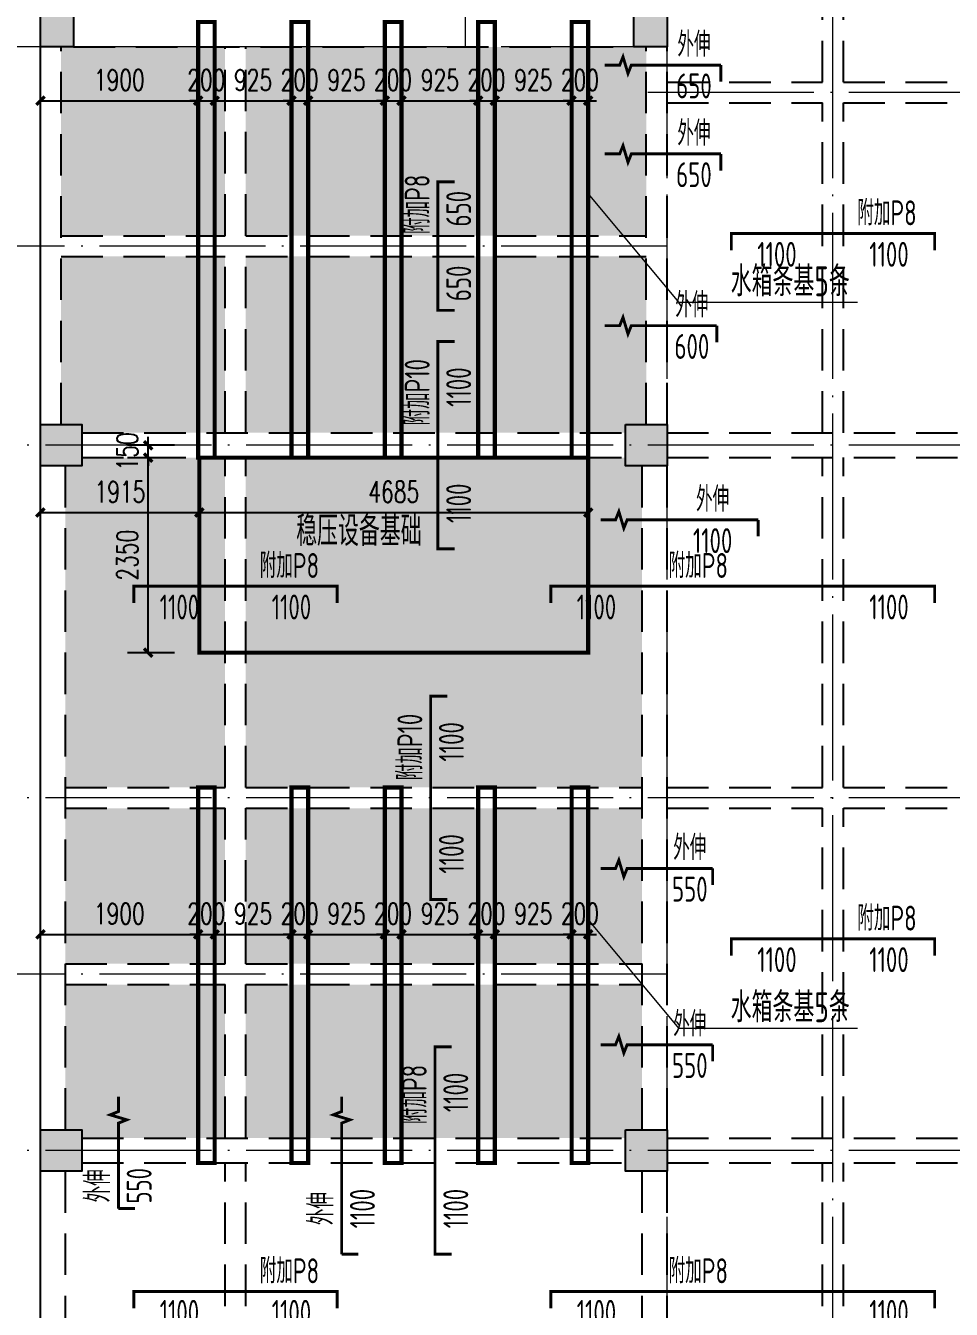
# Model space of a CAD drawing. Extents: x 3968514 to 5230306, y -516551 to -228246.
# Drawn here: x 4866410 to 4877564, y -460335 to -444865 of the extents above; entities that cross this region are included whole.
import ezdxf
from ezdxf.enums import TextEntityAlignment as Align

# ---------------------------------------------------------------- set-up
doc = ezdxf.new("R2010")
doc.units = 0
doc.header["$LTSCALE"] = 1000
doc.header["$MEASUREMENT"] = 0
for name, pattern in [('DASHED', [0.75, 0.5, -0.25]), ('DOTE', [2.42, 2, -0.2, 0.02, -0.2]), ('P_Dash1', [5, 4, -1])]:
    doc.linetypes.add(name, pattern=pattern)
for name, color, linetype, lineweight in [('BEAM', 4, 'Continuous', 25), ('BEAM-DASHED', 4, 'P_Dash1', 25), ('COLUMN-HATCH', 251, 'Continuous', 25), ('DOTE', 1, 'DOTE', 9), ('FLOOR-HATCH', 252, 'Continuous', 15), ('FLOOR-REIN-UP', 15, 'Continuous', 35), ('FLOOR-REIN-UP-DIM', 142, 'Continuous', 25), ('FLOOR-REIN-UP-TEXT', 7, 'Continuous', 25), ('PKPM_BEAM_Select', 50, 'Continuous', 0), ('PUB_DIM', 3, 'Continuous', 15)]:
    doc.layers.add(name, color=color, linetype=linetype, lineweight=lineweight)
doc.layers.add('COLUMN', color=9, linetype='Continuous')
doc.layers.add('桩-说明', color=7, linetype='Continuous')
doc.styles.add('_TCH_DIM_T3', font='SIMPLEX.shx', dxfattribs={"width": 0.7, "bigfont": 'GBCBIG.shx'})
doc.styles.add('Pkpmeng', font='Pkpmeng', dxfattribs={"bigfont": 'pkpmchn'})
doc.styles.add('TSSD_REIN', font='Tssdeng.shx', dxfattribs={"width": 0.7, "bigfont": 'hztxt.shx'})
doc.dimstyles.new('_TCH_ARCH&&100', dxfattribs={"dimtxt": 255, "dimasz": 100, "dimexe": 250, "dimexo": 300, "dimgap": 122.5, "dimtad": 1, "dimdec": 0, "dimzin": 0, "dimdsep": 46, "dimtxsty": '_TCH_DIM_T3', "dimblk": 'ARCHTICK', "dimcen": 0.09, "dimclrt": 7, "dimazin": 2, "dimtfac": 1, "dimtdec": 0, "dimtix": 1, "dimtmove": 2, "dimatfit": 3, "dimfxl": 150, "dimtolj": 1, "dimtzin": 0, "dimarcsym": 0})

# ---------------------------------------------------------------- blocks, each defined once
blk = doc.blocks.new('sdtfesrfasa')
at = {"color": 2, "const_width": 50}
for points in [[(5744732, -429387), (5744532, -429387), (5744532, -424137), (5744732, -424137)], [(5745857, -429387), (5745657, -429387), (5745657, -424137), (5745857, -424137)], [(5746982, -429387), (5746782, -429387), (5746782, -424137), (5746982, -424137)], [(5748107, -429387), (5747907, -429387), (5747907, -424137), (5748107, -424137)], [(5749232, -429387), (5749032, -429387), (5749032, -424137), (5749232, -424137)], [(5744547, -431737), (5749232, -431737), (5749232, -429387), (5744547, -429387)], [(5744732, -437887), (5744532, -437887), (5744532, -433362), (5744732, -433362)], [(5745857, -437887), (5745657, -437887), (5745657, -433362), (5745857, -433362)], [(5746982, -437887), (5746782, -437887), (5746782, -433362), (5746982, -433362)], [(5748107, -437887), (5747907, -437887), (5747907, -433362), (5748107, -433362)], [(5749232, -437887), (5749032, -437887), (5749032, -433362), (5749232, -433362)]]:
    blk.add_lwpolyline(points, close=True, dxfattribs=at)
blk = doc.blocks.new('rfydrtysds')
at = {"layer": 'COLUMN-HATCH'}
for points in [[(5741410, -355640), (5741810, -355640), (5741810, -356040), (5741410, -356040)], [(5748560, -355640), (5748960, -355640), (5748960, -356040), (5748560, -356040)], [(5741410, -360590), (5741910, -360590), (5741910, -361090), (5741410, -361090)], [(5748460, -360590), (5748960, -360590), (5748960, -361090), (5748460, -361090)], [(5741410, -369090), (5741910, -369090), (5741910, -369590), (5741410, -369590)], [(5748460, -369090), (5748960, -369090), (5748960, -369590), (5748460, -369590)]]:
    blk.add_hatch(color=256, dxfattribs=at).paths.add_polyline_path(points, flags=0)
at = {"layer": 'BEAM'}
for p, q in [((5741410, -360590), (5741410, -356040)), ((5741410, -369090), (5741410, -361090)), ((5741410, -377590), (5741410, -369590))]:
    blk.add_line(p, q, dxfattribs=at)
at = {"layer": 'BEAM-DASHED', "linetype": 'DASHED'}
for p, q in [((5750835, -356465), (5750835, -352640)), ((5751085, -356465), (5751085, -352640)), ((5741660, -360590), (5741660, -356040)), ((5741810, -356040), (5748560, -356040)), ((5743635, -358315), (5743635, -356040)), ((5743885, -358315), (5743885, -356040)), ((5748710, -360590), (5748710, -356040)), ((5748960, -360590), (5748960, -356040)), ((5748960, -356465), (5750835, -356465)), ((5751085, -356465), (5755935, -356465)), ((5748960, -356715), (5750835, -356715)), ((5750835, -360690), (5750835, -356715)), ((5751085, -356715), (5755935, -356715)), ((5751085, -360690), (5751085, -356715)), ((5741660, -358315), (5743635, -358315)), ((5743885, -358315), (5748710, -358315)), ((5741660, -358565), (5743635, -358565)), ((5743635, -360690), (5743635, -358565)), ((5743885, -358565), (5748710, -358565)), ((5743885, -360690), (5743885, -358565)), ((5741910, -360690), (5748460, -360690)), ((5748960, -360690), (5757910, -360690)), ((5741910, -360990), (5748460, -360990)), ((5743635, -364965), (5743635, -360990)), ((5743885, -364965), (5743885, -360990)), ((5748960, -360990), (5757910, -360990)), ((5750835, -364965), (5750835, -360990)), ((5751085, -364965), (5751085, -360990)), ((5741710, -369090), (5741710, -361090)), ((5748660, -369090), (5748660, -361090)), ((5748960, -369090), (5748960, -361090)), ((5741710, -364965), (5743635, -364965)), ((5743885, -364965), (5748660, -364965)), ((5748960, -364965), (5750835, -364965)), ((5751085, -364965), (5755935, -364965)), ((5741710, -365215), (5743635, -365215)), ((5743635, -367090), (5743635, -365215)), ((5743885, -365215), (5748660, -365215)), ((5743885, -367090), (5743885, -365215)), ((5748960, -365215), (5750835, -365215)), ((5750835, -369190), (5750835, -365215)), ((5751085, -365215), (5755935, -365215)), ((5751085, -369190), (5751085, -365215)), ((5741710, -367090), (5743635, -367090)), ((5743885, -367090), (5748660, -367090)), ((5741710, -367340), (5743635, -367340)), ((5743635, -369190), (5743635, -367340)), ((5743885, -367340), (5748660, -367340)), ((5743885, -369190), (5743885, -367340)), ((5741910, -369190), (5748460, -369190)), ((5748960, -369190), (5757910, -369190)), ((5741910, -369490), (5748460, -369490)), ((5743635, -373465), (5743635, -369490)), ((5743885, -373465), (5743885, -369490)), ((5748960, -369490), (5757910, -369490)), ((5750835, -373465), (5750835, -369490)), ((5751085, -373465), (5751085, -369490)), ((5741710, -377590), (5741710, -369590)), ((5748660, -377590), (5748660, -369590)), ((5748960, -377590), (5748960, -369590))]:
    blk.add_line(p, q, dxfattribs=at)
at = {"layer": 'COLUMN'}
for points in [[(5741410, -355640), (5741810, -355640), (5741810, -356040), (5741410, -356040), (5741410, -355640)], [(5748560, -355640), (5748960, -355640), (5748960, -356040), (5748560, -356040), (5748560, -355640)], [(5741410, -360590), (5741910, -360590), (5741910, -361090), (5741410, -361090), (5741410, -360590)], [(5748460, -360590), (5748960, -360590), (5748960, -361090), (5748460, -361090), (5748460, -360590)], [(5741410, -369090), (5741910, -369090), (5741910, -369590), (5741410, -369590), (5741410, -369090)], [(5748460, -369090), (5748960, -369090), (5748960, -369590), (5748460, -369590), (5748460, -369090)]]:
    blk.add_lwpolyline(points, dxfattribs=at)
blk = doc.blocks.new('dftgsdters')
at = {"layer": 'FLOOR-HATCH'}
h = blk.add_hatch(dxfattribs=at)
h.set_pattern_fill('CROSS', color=256, scale=50, style=0)
h.set_pattern_definition([(0, (56366.2, -3003.95), (317.5, 317.5), [158.75, -476.25]), (90, (56445.58, -3083.32), (-317.5, 317.5), [158.75, -476.25])])
h.paths.add_polyline_path([(73478, 9622), (73328, 9622), (73328, 5422), (73578, 5422), (73578, 5222), (76153, 5222), (76153, 9622)], flags=0)
h.paths.add_polyline_path([(73578, 38172), (73378, 38172), (73378, 34297), (75303, 34297), (75303, 38272), (73578, 38272)], flags=0)
h.paths.add_polyline_path([(80128, 38172), (80128, 38272), (75553, 38272), (75553, 34297), (80328, 34297), (80328, 38172)], flags=0)
h.paths.add_polyline_path([(73578, 38672), (73578, 38572), (75303, 38572), (75303, 40697), (73328, 40697), (73328, 38672)], flags=0)
h.paths.add_polyline_path([(80128, 38672), (80378, 38672), (80378, 40697), (75553, 40697), (75553, 38572), (80128, 38572)], flags=0)
h.paths.add_polyline_path([(73478, 43222), (73328, 43222), (73328, 40947), (75303, 40947), (75303, 43222)], flags=0)
h.paths.add_polyline_path([(80228, 43222), (78098, 43222), (75553, 43222), (75553, 40947), (80378, 40947), (80378, 42672), (80378, 43222)], flags=0)
h.paths.add_polyline_path([(73578, 30172), (73578, 30072), (75303, 30072), (75303, 31922), (73378, 31922), (73378, 30172)], flags=0)
h.paths.add_polyline_path([(80128, 30172), (80328, 30172), (80328, 31922), (75553, 31922), (75553, 30072), (80128, 30072)], flags=0)
h.paths.add_polyline_path([(73378, 32172), (75303, 32172), (75303, 34047), (73378, 34047)], flags=0)
h.paths.add_polyline_path([(75553, 32172), (80328, 32172), (80328, 34047), (75553, 34047)], flags=0)
blk = doc.blocks.new('fgtdrtgsdfs')
at = {"layer": 'FLOOR-REIN-UP', "linetype": 'Continuous', "ltscale": 0.001, "const_width": 35}
for points in [[(79878, 43002), (80058, 43002), (80098, 43102), (80158, 42902), (80198, 43002), (80503, 43002), (81278, 43002)], [(81278, 43002), (81278, 42802)], [(79878, 41932), (80058, 41932), (80098, 42032), (80158, 41832), (80198, 41932), (80503, 41932), (81278, 41932)], [(81278, 41932), (81278, 41732)], [(78068, 40047), (77868, 40047), (77868, 41597), (78068, 41597)], [(81403, 40772), (81403, 40972), (83853, 40972), (83853, 40772)], [(79878, 39862), (80058, 39862), (80098, 39962), (80158, 39762), (80198, 39862), (80503, 39862), (81228, 39862)], [(81228, 39862), (81228, 39662)], [(78068, 37172), (77868, 37172), (77868, 39672), (78068, 39672)], [(79828, 37522), (80008, 37522), (80048, 37622), (80108, 37422), (80148, 37522), (80478, 37522), (81728, 37522)], [(81728, 37522), (81728, 37322)], [(74203, 36522), (74203, 36722), (76653, 36722), (76653, 36522)], [(79228, 36522), (79228, 36722), (83853, 36722), (83853, 36522)], [(77980, 32947), (77780, 32947), (77780, 35397), (77980, 35397)], [(79828, 33322), (80008, 33322), (80048, 33422), (80108, 33222), (80148, 33322), (80478, 33322), (81178, 33322)], [(81178, 33322), (81178, 33122)], [(81403, 32272), (81403, 32472), (83853, 32472), (83853, 32272)], [(79828, 31197), (80008, 31197), (80048, 31297), (80108, 31097), (80148, 31197), (80478, 31197), (81178, 31197)], [(78033, 28672), (77833, 28672), (77833, 31172), (78033, 31172)], [(81178, 31197), (81178, 30997)], [(74018, 30572), (74018, 30392), (73918, 30352), (74118, 30292), (74018, 30252), (74018, 29922), (74018, 29222)], [(76708, 30572), (76708, 30392), (76608, 30352), (76808, 30292), (76708, 30252), (76708, 29922), (76708, 28672)], [(74018, 29222), (74218, 29222)], [(76708, 28672), (76908, 28672)], [(74203, 28022), (74203, 28222), (76653, 28222), (76653, 28022)], [(79228, 28022), (79228, 28222), (83853, 28222), (83853, 28022)]]:
    blk.add_lwpolyline(points, dxfattribs=at)
at = {"layer": 'FLOOR-REIN-UP-DIM', "style": 'Pkpmeng', "width": 0.7}
for s, p in [('650', (80953, 42752)), ('650', (80953, 41682)), ('1100', (81953, 40722)), ('1100', (83303, 40722)), ('600', (80928, 39612)), ('1100', (81178, 37272)), ('1100', (74753, 36472)), ('1100', (76103, 36472)), ('1100', (79778, 36472)), ('1100', (83303, 36472)), ('550', (80903, 33072)), ('1100', (81953, 32222)), ('1100', (83303, 32222)), ('550', (80903, 30947)), ('1100', (74753, 27972)), ('1100', (76103, 27972)), ('1100', (79778, 27972)), ('1100', (83303, 27972))]:
    blk.add_text(s, height=300, dxfattribs=at).set_placement(p, align=Align.MIDDLE_CENTER)
for s, p in [('650', (78118, 41272)), ('650', (78118, 40372)), ('1100', (78118, 39122)), ('1100', (78118, 37722)), ('1100', (78030, 34847)), ('1100', (78030, 33497)), ('1100', (78083, 30622)), ('550', (74268, 29497)), ('1100', (76958, 29222)), ('1100', (78083, 29222))]:
    blk.add_text(s, height=300, rotation=90, dxfattribs=at).set_placement(p, align=Align.MIDDLE_CENTER)
at = {"layer": 'FLOOR-REIN-UP-TEXT', "style": 'Pkpmeng', "width": 0.7}
for p in [(80953, 43252), (80953, 42182), (80928, 40112), (81178, 37772), (80903, 33572), (80903, 31447)]:
    blk.add_text('外伸', height=300, dxfattribs=at).set_placement(p, align=Align.MIDDLE_CENTER)
for s, p in [('附加P8', (77618, 40967)), ('附加P10', (77618, 38659)), ('附加P10', (77530, 34384)), ('附加P8', (77583, 30240))]:
    blk.add_text(s, height=300, rotation=90, dxfattribs=at).set_placement(p, align=Align.MIDDLE_LEFT)
for p in [(82921, 41222), (75721, 36972), (80648, 36972), (82921, 32722), (75721, 28472), (80648, 28472)]:
    blk.add_text('附加P8', height=300, dxfattribs=at).set_placement(p, align=Align.MIDDLE_LEFT)
for p in [(73768, 29497), (76458, 29222)]:
    blk.add_text('外伸', height=300, rotation=90, dxfattribs=at).set_placement(p, align=Align.MIDDLE_CENTER)
blk = doc.blocks.new('A$Cbcbeac01')
at = {"layer": 'DOTE'}
for p, q in [((0, -44000), (0, 2000)), ((7550, -44000), (7550, 2000)), ((19000, -8500), (-2000, -8500)), ((19000, -17000), (-2000, -17000))]:
    blk.add_line(p, q, dxfattribs=at)
blk = doc.blocks.new('_ArchTick')
at = {"color": 0, "linetype": 'ByBlock', "const_width": 0.4}
blk.add_lwpolyline([(-0.5, -0.5), (0.5, 0.5)], dxfattribs=at)
blk = doc.blocks.new('*D1194')
at = {"layer": 'Defpoints', "color": 0, "transparency": 16777216}
for p in [(4867886, -449921), (4868503, -449921), (4868503, -450071)]:
    blk.add_point(p, dxfattribs=at)
at = {"layer": 'PUB_DIM', "color": 0, "lineweight": -2, "transparency": 16777216}
for p, q in [((4867886, -449921), (4867886, -449821)), ((4868203, -449921), (4867636, -449921)), ((4867886, -450071), (4867886, -449921)), ((4868203, -450071), (4867636, -450071)), ((4867886, -450071), (4867886, -450171))]:
    blk.add_line(p, q, dxfattribs=at)
at = {"layer": 'PUB_DIM', "color": 0, "lineweight": -2, "transparency": 16777216, "xscale": 100, "yscale": 100, "zscale": 100}
for p, rotation in [((4867886, -449921), 270), ((4867886, -450071), 90)]:
    blk.add_blockref('_ArchTick', p, dxfattribs=dict(at, rotation=rotation))
at = {"layer": 'PUB_DIM', "color": 7, "transparency": 16777216, "insert": (4867636, -449996), "char_height": 255, "attachment_point": 5, "rotation": 90, "style": '_TCH_DIM_T3'}
blk.add_mtext('\\A1;150', dxfattribs=at)
blk = doc.blocks.new('*D1195')
at = {"layer": 'Defpoints', "color": 0, "transparency": 16777216}
for p in [(4867886, -450071), (4868503, -450071), (4868503, -452421)]:
    blk.add_point(p, dxfattribs=at)
at = {"layer": 'PUB_DIM', "color": 0, "lineweight": -2, "transparency": 16777216}
for p, q in [((4868203, -450071), (4867636, -450071)), ((4867886, -452421), (4867886, -450071)), ((4868203, -452421), (4867636, -452421))]:
    blk.add_line(p, q, dxfattribs=at)
at = {"layer": 'PUB_DIM', "color": 0, "lineweight": -2, "transparency": 16777216, "xscale": 100, "yscale": 100, "zscale": 100}
for p, rotation in [((4867886, -450071), 90), ((4867886, -452421), 270)]:
    blk.add_blockref('_ArchTick', p, dxfattribs=dict(at, rotation=rotation))
at = {"layer": 'PUB_DIM', "color": 7, "transparency": 16777216, "insert": (4867636, -451246), "char_height": 255, "attachment_point": 5, "rotation": 90, "style": '_TCH_DIM_T3'}
blk.add_mtext('\\A1;2350', dxfattribs=at)
blk = doc.blocks.new('*D1196')
at = {"layer": 'Defpoints', "color": 0, "transparency": 16777216}
for p in [(4873188, -450732), (4868503, -451014), (4873188, -451014)]:
    blk.add_point(p, dxfattribs=at)
at = {"layer": 'PUB_DIM', "color": 0, "lineweight": -2, "transparency": 16777216}
for p, q in [((4868503, -450714), (4868503, -450482)), ((4873188, -450714), (4873188, -450482)), ((4868503, -450732), (4873188, -450732))]:
    blk.add_line(p, q, dxfattribs=at)
at = {"layer": 'PUB_DIM', "color": 0, "lineweight": -2, "transparency": 16777216, "xscale": 100, "yscale": 100, "zscale": 100, "rotation": 180}
blk.add_blockref('_ArchTick', (4868503, -450732), dxfattribs=at)
at = {"layer": 'PUB_DIM', "color": 0, "lineweight": -2, "transparency": 16777216, "xscale": 100, "yscale": 100, "zscale": 100}
blk.add_blockref('_ArchTick', (4873188, -450732), dxfattribs=at)
at = {"layer": 'PUB_DIM', "color": 7, "transparency": 16777216, "insert": (4870846, -450482), "char_height": 255, "attachment_point": 5, "style": '_TCH_DIM_T3'}
blk.add_mtext('\\A1;4685', dxfattribs=at)
blk = doc.blocks.new('*D1197')
at = {"layer": 'Defpoints', "color": 0, "transparency": 16777216}
for p in [(4868503, -450732), (4866588, -451014), (4868503, -451014)]:
    blk.add_point(p, dxfattribs=at)
at = {"layer": 'PUB_DIM', "color": 0, "lineweight": -2, "transparency": 16777216}
for p, q in [((4866588, -450714), (4866588, -450482)), ((4868503, -450714), (4868503, -450482)), ((4866588, -450732), (4868503, -450732))]:
    blk.add_line(p, q, dxfattribs=at)
at = {"layer": 'PUB_DIM', "color": 0, "lineweight": -2, "transparency": 16777216, "xscale": 100, "yscale": 100, "zscale": 100, "rotation": 180}
blk.add_blockref('_ArchTick', (4866588, -450732), dxfattribs=at)
at = {"layer": 'PUB_DIM', "color": 0, "lineweight": -2, "transparency": 16777216, "xscale": 100, "yscale": 100, "zscale": 100}
blk.add_blockref('_ArchTick', (4868503, -450732), dxfattribs=at)
at = {"layer": 'PUB_DIM', "color": 7, "transparency": 16777216, "insert": (4867546, -450482), "char_height": 255, "attachment_point": 5, "style": '_TCH_DIM_T3'}
blk.add_mtext('\\A1;1915', dxfattribs=at)
blk = doc.blocks.new('*D1198')
at = {"layer": 'Defpoints', "color": 0, "transparency": 16777216}
for p in [(4868488, -455816), (4866588, -456292), (4868488, -456292)]:
    blk.add_point(p, dxfattribs=at)
at = {"layer": 'PUB_DIM', "color": 0, "lineweight": -2, "transparency": 16777216}
for p, q in [((4866588, -455992), (4866588, -455566)), ((4868488, -455992), (4868488, -455566)), ((4866588, -455816), (4868488, -455816))]:
    blk.add_line(p, q, dxfattribs=at)
at = {"layer": 'PUB_DIM', "color": 0, "lineweight": -2, "transparency": 16777216, "xscale": 100, "yscale": 100, "zscale": 100, "rotation": 180}
blk.add_blockref('_ArchTick', (4866588, -455816), dxfattribs=at)
at = {"layer": 'PUB_DIM', "color": 0, "lineweight": -2, "transparency": 16777216, "xscale": 100, "yscale": 100, "zscale": 100}
blk.add_blockref('_ArchTick', (4868488, -455816), dxfattribs=at)
at = {"layer": 'PUB_DIM', "color": 7, "transparency": 16777216, "insert": (4867538, -455566), "char_height": 255, "attachment_point": 5, "style": '_TCH_DIM_T3'}
blk.add_mtext('\\A1;1900', dxfattribs=at)
blk = doc.blocks.new('*D1199')
at = {"layer": 'Defpoints', "color": 0, "transparency": 16777216}
for p in [(4868688, -455816), (4868488, -456292), (4868688, -456292)]:
    blk.add_point(p, dxfattribs=at)
at = {"layer": 'PUB_DIM', "color": 0, "lineweight": -2, "transparency": 16777216}
for p, q in [((4868488, -455992), (4868488, -455566)), ((4868688, -455992), (4868688, -455566)), ((4868488, -455816), (4868388, -455816)), ((4868488, -455816), (4868688, -455816)), ((4868688, -455816), (4868788, -455816))]:
    blk.add_line(p, q, dxfattribs=at)
at = {"layer": 'PUB_DIM', "color": 0, "lineweight": -2, "transparency": 16777216, "xscale": 100, "yscale": 100, "zscale": 100}
blk.add_blockref('_ArchTick', (4868488, -455816), dxfattribs=at)
at = {"layer": 'PUB_DIM', "color": 0, "lineweight": -2, "transparency": 16777216, "xscale": 100, "yscale": 100, "zscale": 100, "rotation": 180}
blk.add_blockref('_ArchTick', (4868688, -455816), dxfattribs=at)
at = {"layer": 'PUB_DIM', "color": 7, "transparency": 16777216, "insert": (4868588, -455566), "char_height": 255, "attachment_point": 5, "style": '_TCH_DIM_T3'}
blk.add_mtext('\\A1;200', dxfattribs=at)
blk = doc.blocks.new('*D1200')
at = {"layer": 'Defpoints', "color": 0, "transparency": 16777216}
for p in [(4869613, -455816), (4868688, -456292), (4869613, -456292)]:
    blk.add_point(p, dxfattribs=at)
at = {"layer": 'PUB_DIM', "color": 0, "lineweight": -2, "transparency": 16777216}
for p, q in [((4868688, -455992), (4868688, -455566)), ((4869613, -455992), (4869613, -455566)), ((4868688, -455816), (4869613, -455816))]:
    blk.add_line(p, q, dxfattribs=at)
at = {"layer": 'PUB_DIM', "color": 0, "lineweight": -2, "transparency": 16777216, "xscale": 100, "yscale": 100, "zscale": 100, "rotation": 180}
blk.add_blockref('_ArchTick', (4868688, -455816), dxfattribs=at)
at = {"layer": 'PUB_DIM', "color": 0, "lineweight": -2, "transparency": 16777216, "xscale": 100, "yscale": 100, "zscale": 100}
blk.add_blockref('_ArchTick', (4869613, -455816), dxfattribs=at)
at = {"layer": 'PUB_DIM', "color": 7, "transparency": 16777216, "insert": (4869151, -455566), "char_height": 255, "attachment_point": 5, "style": '_TCH_DIM_T3'}
blk.add_mtext('\\A1;925', dxfattribs=at)
blk = doc.blocks.new('*D1201')
at = {"layer": 'Defpoints', "color": 0, "transparency": 16777216}
for p in [(4869813, -455816), (4869613, -456292), (4869813, -456292)]:
    blk.add_point(p, dxfattribs=at)
at = {"layer": 'PUB_DIM', "color": 0, "lineweight": -2, "transparency": 16777216}
for p, q in [((4869613, -455992), (4869613, -455566)), ((4869813, -455992), (4869813, -455566)), ((4869613, -455816), (4869513, -455816)), ((4869613, -455816), (4869813, -455816)), ((4869813, -455816), (4869913, -455816))]:
    blk.add_line(p, q, dxfattribs=at)
at = {"layer": 'PUB_DIM', "color": 0, "lineweight": -2, "transparency": 16777216, "xscale": 100, "yscale": 100, "zscale": 100}
blk.add_blockref('_ArchTick', (4869613, -455816), dxfattribs=at)
at = {"layer": 'PUB_DIM', "color": 0, "lineweight": -2, "transparency": 16777216, "xscale": 100, "yscale": 100, "zscale": 100, "rotation": 180}
blk.add_blockref('_ArchTick', (4869813, -455816), dxfattribs=at)
at = {"layer": 'PUB_DIM', "color": 7, "transparency": 16777216, "insert": (4869713, -455566), "char_height": 255, "attachment_point": 5, "style": '_TCH_DIM_T3'}
blk.add_mtext('\\A1;200', dxfattribs=at)
blk = doc.blocks.new('*D1202')
at = {"layer": 'Defpoints', "color": 0, "transparency": 16777216}
for p in [(4870738, -455816), (4869813, -456292), (4870738, -456292)]:
    blk.add_point(p, dxfattribs=at)
at = {"layer": 'PUB_DIM', "color": 0, "lineweight": -2, "transparency": 16777216}
for p, q in [((4869813, -455992), (4869813, -455566)), ((4870738, -455992), (4870738, -455566)), ((4869813, -455816), (4870738, -455816))]:
    blk.add_line(p, q, dxfattribs=at)
at = {"layer": 'PUB_DIM', "color": 0, "lineweight": -2, "transparency": 16777216, "xscale": 100, "yscale": 100, "zscale": 100, "rotation": 180}
blk.add_blockref('_ArchTick', (4869813, -455816), dxfattribs=at)
at = {"layer": 'PUB_DIM', "color": 0, "lineweight": -2, "transparency": 16777216, "xscale": 100, "yscale": 100, "zscale": 100}
blk.add_blockref('_ArchTick', (4870738, -455816), dxfattribs=at)
at = {"layer": 'PUB_DIM', "color": 7, "transparency": 16777216, "insert": (4870276, -455566), "char_height": 255, "attachment_point": 5, "style": '_TCH_DIM_T3'}
blk.add_mtext('\\A1;925', dxfattribs=at)
blk = doc.blocks.new('*D1203')
at = {"layer": 'Defpoints', "color": 0, "transparency": 16777216}
for p in [(4870938, -455816), (4870738, -456292), (4870938, -456292)]:
    blk.add_point(p, dxfattribs=at)
at = {"layer": 'PUB_DIM', "color": 0, "lineweight": -2, "transparency": 16777216}
for p, q in [((4870738, -455992), (4870738, -455566)), ((4870938, -455992), (4870938, -455566)), ((4870738, -455816), (4870638, -455816)), ((4870738, -455816), (4870938, -455816)), ((4870938, -455816), (4871038, -455816))]:
    blk.add_line(p, q, dxfattribs=at)
at = {"layer": 'PUB_DIM', "color": 0, "lineweight": -2, "transparency": 16777216, "xscale": 100, "yscale": 100, "zscale": 100}
blk.add_blockref('_ArchTick', (4870738, -455816), dxfattribs=at)
at = {"layer": 'PUB_DIM', "color": 0, "lineweight": -2, "transparency": 16777216, "xscale": 100, "yscale": 100, "zscale": 100, "rotation": 180}
blk.add_blockref('_ArchTick', (4870938, -455816), dxfattribs=at)
at = {"layer": 'PUB_DIM', "color": 7, "transparency": 16777216, "insert": (4870838, -455566), "char_height": 255, "attachment_point": 5, "style": '_TCH_DIM_T3'}
blk.add_mtext('\\A1;200', dxfattribs=at)
blk = doc.blocks.new('*D1204')
at = {"layer": 'Defpoints', "color": 0, "transparency": 16777216}
for p in [(4871863, -455816), (4870938, -456292), (4871863, -456292)]:
    blk.add_point(p, dxfattribs=at)
at = {"layer": 'PUB_DIM', "color": 0, "lineweight": -2, "transparency": 16777216}
for p, q in [((4870938, -455992), (4870938, -455566)), ((4871863, -455992), (4871863, -455566)), ((4870938, -455816), (4871863, -455816))]:
    blk.add_line(p, q, dxfattribs=at)
at = {"layer": 'PUB_DIM', "color": 0, "lineweight": -2, "transparency": 16777216, "xscale": 100, "yscale": 100, "zscale": 100, "rotation": 180}
blk.add_blockref('_ArchTick', (4870938, -455816), dxfattribs=at)
at = {"layer": 'PUB_DIM', "color": 0, "lineweight": -2, "transparency": 16777216, "xscale": 100, "yscale": 100, "zscale": 100}
blk.add_blockref('_ArchTick', (4871863, -455816), dxfattribs=at)
at = {"layer": 'PUB_DIM', "color": 7, "transparency": 16777216, "insert": (4871401, -455566), "char_height": 255, "attachment_point": 5, "style": '_TCH_DIM_T3'}
blk.add_mtext('\\A1;925', dxfattribs=at)
blk = doc.blocks.new('*D1205')
at = {"layer": 'Defpoints', "color": 0, "transparency": 16777216}
for p in [(4872063, -455816), (4871863, -456292), (4872063, -456292)]:
    blk.add_point(p, dxfattribs=at)
at = {"layer": 'PUB_DIM', "color": 0, "lineweight": -2, "transparency": 16777216}
for p, q in [((4871863, -455992), (4871863, -455566)), ((4872063, -455992), (4872063, -455566)), ((4871863, -455816), (4871763, -455816)), ((4871863, -455816), (4872063, -455816)), ((4872063, -455816), (4872163, -455816))]:
    blk.add_line(p, q, dxfattribs=at)
at = {"layer": 'PUB_DIM', "color": 0, "lineweight": -2, "transparency": 16777216, "xscale": 100, "yscale": 100, "zscale": 100}
blk.add_blockref('_ArchTick', (4871863, -455816), dxfattribs=at)
at = {"layer": 'PUB_DIM', "color": 0, "lineweight": -2, "transparency": 16777216, "xscale": 100, "yscale": 100, "zscale": 100, "rotation": 180}
blk.add_blockref('_ArchTick', (4872063, -455816), dxfattribs=at)
at = {"layer": 'PUB_DIM', "color": 7, "transparency": 16777216, "insert": (4871963, -455566), "char_height": 255, "attachment_point": 5, "style": '_TCH_DIM_T3'}
blk.add_mtext('\\A1;200', dxfattribs=at)
blk = doc.blocks.new('*D1206')
at = {"layer": 'Defpoints', "color": 0, "transparency": 16777216}
for p in [(4872988, -455816), (4872063, -456292), (4872988, -456292)]:
    blk.add_point(p, dxfattribs=at)
at = {"layer": 'PUB_DIM', "color": 0, "lineweight": -2, "transparency": 16777216}
for p, q in [((4872063, -455992), (4872063, -455566)), ((4872988, -455992), (4872988, -455566)), ((4872063, -455816), (4872988, -455816))]:
    blk.add_line(p, q, dxfattribs=at)
at = {"layer": 'PUB_DIM', "color": 0, "lineweight": -2, "transparency": 16777216, "xscale": 100, "yscale": 100, "zscale": 100, "rotation": 180}
blk.add_blockref('_ArchTick', (4872063, -455816), dxfattribs=at)
at = {"layer": 'PUB_DIM', "color": 0, "lineweight": -2, "transparency": 16777216, "xscale": 100, "yscale": 100, "zscale": 100}
blk.add_blockref('_ArchTick', (4872988, -455816), dxfattribs=at)
at = {"layer": 'PUB_DIM', "color": 7, "transparency": 16777216, "insert": (4872526, -455566), "char_height": 255, "attachment_point": 5, "style": '_TCH_DIM_T3'}
blk.add_mtext('\\A1;925', dxfattribs=at)
blk = doc.blocks.new('*D1207')
at = {"layer": 'Defpoints', "color": 0, "transparency": 16777216}
for p in [(4873188, -455816), (4872988, -456292), (4873188, -456292)]:
    blk.add_point(p, dxfattribs=at)
at = {"layer": 'PUB_DIM', "color": 0, "lineweight": -2, "transparency": 16777216}
for p, q in [((4872988, -455992), (4872988, -455566)), ((4873188, -455992), (4873188, -455566)), ((4872988, -455816), (4872888, -455816)), ((4872988, -455816), (4873188, -455816)), ((4873188, -455816), (4873288, -455816))]:
    blk.add_line(p, q, dxfattribs=at)
at = {"layer": 'PUB_DIM', "color": 0, "lineweight": -2, "transparency": 16777216, "xscale": 100, "yscale": 100, "zscale": 100}
blk.add_blockref('_ArchTick', (4872988, -455816), dxfattribs=at)
at = {"layer": 'PUB_DIM', "color": 0, "lineweight": -2, "transparency": 16777216, "xscale": 100, "yscale": 100, "zscale": 100, "rotation": 180}
blk.add_blockref('_ArchTick', (4873188, -455816), dxfattribs=at)
at = {"layer": 'PUB_DIM', "color": 7, "transparency": 16777216, "insert": (4873088, -455566), "char_height": 255, "attachment_point": 5, "style": '_TCH_DIM_T3'}
blk.add_mtext('\\A1;200', dxfattribs=at)
blk = doc.blocks.new('*D1208')
at = {"layer": 'Defpoints', "color": 0, "transparency": 16777216}
for p in [(4868488, -445769), (4866588, -446245), (4868488, -446245)]:
    blk.add_point(p, dxfattribs=at)
at = {"layer": 'PUB_DIM', "color": 0, "lineweight": -2, "transparency": 16777216}
for p, q in [((4866588, -445945), (4866588, -445519)), ((4868488, -445945), (4868488, -445519)), ((4866588, -445769), (4868488, -445769))]:
    blk.add_line(p, q, dxfattribs=at)
at = {"layer": 'PUB_DIM', "color": 0, "lineweight": -2, "transparency": 16777216, "xscale": 100, "yscale": 100, "zscale": 100, "rotation": 180}
blk.add_blockref('_ArchTick', (4866588, -445769), dxfattribs=at)
at = {"layer": 'PUB_DIM', "color": 0, "lineweight": -2, "transparency": 16777216, "xscale": 100, "yscale": 100, "zscale": 100}
blk.add_blockref('_ArchTick', (4868488, -445769), dxfattribs=at)
at = {"layer": 'PUB_DIM', "color": 7, "transparency": 16777216, "insert": (4867538, -445519), "char_height": 255, "attachment_point": 5, "style": '_TCH_DIM_T3'}
blk.add_mtext('\\A1;1900', dxfattribs=at)
blk = doc.blocks.new('*D1209')
at = {"layer": 'Defpoints', "color": 0, "transparency": 16777216}
for p in [(4868688, -445769), (4868488, -446245), (4868688, -446245)]:
    blk.add_point(p, dxfattribs=at)
at = {"layer": 'PUB_DIM', "color": 0, "lineweight": -2, "transparency": 16777216}
for p, q in [((4868488, -445945), (4868488, -445519)), ((4868688, -445945), (4868688, -445519)), ((4868488, -445769), (4868388, -445769)), ((4868488, -445769), (4868688, -445769)), ((4868688, -445769), (4868788, -445769))]:
    blk.add_line(p, q, dxfattribs=at)
at = {"layer": 'PUB_DIM', "color": 0, "lineweight": -2, "transparency": 16777216, "xscale": 100, "yscale": 100, "zscale": 100}
blk.add_blockref('_ArchTick', (4868488, -445769), dxfattribs=at)
at = {"layer": 'PUB_DIM', "color": 0, "lineweight": -2, "transparency": 16777216, "xscale": 100, "yscale": 100, "zscale": 100, "rotation": 180}
blk.add_blockref('_ArchTick', (4868688, -445769), dxfattribs=at)
at = {"layer": 'PUB_DIM', "color": 7, "transparency": 16777216, "insert": (4868588, -445519), "char_height": 255, "attachment_point": 5, "style": '_TCH_DIM_T3'}
blk.add_mtext('\\A1;200', dxfattribs=at)
blk = doc.blocks.new('*D1210')
at = {"layer": 'Defpoints', "color": 0, "transparency": 16777216}
for p in [(4869613, -445769), (4868688, -446245), (4869613, -446245)]:
    blk.add_point(p, dxfattribs=at)
at = {"layer": 'PUB_DIM', "color": 0, "lineweight": -2, "transparency": 16777216}
for p, q in [((4868688, -445945), (4868688, -445519)), ((4869613, -445945), (4869613, -445519)), ((4868688, -445769), (4869613, -445769))]:
    blk.add_line(p, q, dxfattribs=at)
at = {"layer": 'PUB_DIM', "color": 0, "lineweight": -2, "transparency": 16777216, "xscale": 100, "yscale": 100, "zscale": 100, "rotation": 180}
blk.add_blockref('_ArchTick', (4868688, -445769), dxfattribs=at)
at = {"layer": 'PUB_DIM', "color": 0, "lineweight": -2, "transparency": 16777216, "xscale": 100, "yscale": 100, "zscale": 100}
blk.add_blockref('_ArchTick', (4869613, -445769), dxfattribs=at)
at = {"layer": 'PUB_DIM', "color": 7, "transparency": 16777216, "insert": (4869151, -445519), "char_height": 255, "attachment_point": 5, "style": '_TCH_DIM_T3'}
blk.add_mtext('\\A1;925', dxfattribs=at)
blk = doc.blocks.new('*D1211')
at = {"layer": 'Defpoints', "color": 0, "transparency": 16777216}
for p in [(4869813, -445769), (4869613, -446245), (4869813, -446245)]:
    blk.add_point(p, dxfattribs=at)
at = {"layer": 'PUB_DIM', "color": 0, "lineweight": -2, "transparency": 16777216}
for p, q in [((4869613, -445945), (4869613, -445519)), ((4869813, -445945), (4869813, -445519)), ((4869613, -445769), (4869513, -445769)), ((4869613, -445769), (4869813, -445769)), ((4869813, -445769), (4869913, -445769))]:
    blk.add_line(p, q, dxfattribs=at)
at = {"layer": 'PUB_DIM', "color": 0, "lineweight": -2, "transparency": 16777216, "xscale": 100, "yscale": 100, "zscale": 100}
blk.add_blockref('_ArchTick', (4869613, -445769), dxfattribs=at)
at = {"layer": 'PUB_DIM', "color": 0, "lineweight": -2, "transparency": 16777216, "xscale": 100, "yscale": 100, "zscale": 100, "rotation": 180}
blk.add_blockref('_ArchTick', (4869813, -445769), dxfattribs=at)
at = {"layer": 'PUB_DIM', "color": 7, "transparency": 16777216, "insert": (4869713, -445519), "char_height": 255, "attachment_point": 5, "style": '_TCH_DIM_T3'}
blk.add_mtext('\\A1;200', dxfattribs=at)
blk = doc.blocks.new('*D1212')
at = {"layer": 'Defpoints', "color": 0, "transparency": 16777216}
for p in [(4870738, -445769), (4869813, -446245), (4870738, -446245)]:
    blk.add_point(p, dxfattribs=at)
at = {"layer": 'PUB_DIM', "color": 0, "lineweight": -2, "transparency": 16777216}
for p, q in [((4869813, -445945), (4869813, -445519)), ((4870738, -445945), (4870738, -445519)), ((4869813, -445769), (4870738, -445769))]:
    blk.add_line(p, q, dxfattribs=at)
at = {"layer": 'PUB_DIM', "color": 0, "lineweight": -2, "transparency": 16777216, "xscale": 100, "yscale": 100, "zscale": 100, "rotation": 180}
blk.add_blockref('_ArchTick', (4869813, -445769), dxfattribs=at)
at = {"layer": 'PUB_DIM', "color": 0, "lineweight": -2, "transparency": 16777216, "xscale": 100, "yscale": 100, "zscale": 100}
blk.add_blockref('_ArchTick', (4870738, -445769), dxfattribs=at)
at = {"layer": 'PUB_DIM', "color": 7, "transparency": 16777216, "insert": (4870276, -445519), "char_height": 255, "attachment_point": 5, "style": '_TCH_DIM_T3'}
blk.add_mtext('\\A1;925', dxfattribs=at)
blk = doc.blocks.new('*D1213')
at = {"layer": 'Defpoints', "color": 0, "transparency": 16777216}
for p in [(4870938, -445769), (4870738, -446245), (4870938, -446245)]:
    blk.add_point(p, dxfattribs=at)
at = {"layer": 'PUB_DIM', "color": 0, "lineweight": -2, "transparency": 16777216}
for p, q in [((4870738, -445945), (4870738, -445519)), ((4870938, -445945), (4870938, -445519)), ((4870738, -445769), (4870638, -445769)), ((4870738, -445769), (4870938, -445769)), ((4870938, -445769), (4871038, -445769))]:
    blk.add_line(p, q, dxfattribs=at)
at = {"layer": 'PUB_DIM', "color": 0, "lineweight": -2, "transparency": 16777216, "xscale": 100, "yscale": 100, "zscale": 100}
blk.add_blockref('_ArchTick', (4870738, -445769), dxfattribs=at)
at = {"layer": 'PUB_DIM', "color": 0, "lineweight": -2, "transparency": 16777216, "xscale": 100, "yscale": 100, "zscale": 100, "rotation": 180}
blk.add_blockref('_ArchTick', (4870938, -445769), dxfattribs=at)
at = {"layer": 'PUB_DIM', "color": 7, "transparency": 16777216, "insert": (4870838, -445519), "char_height": 255, "attachment_point": 5, "style": '_TCH_DIM_T3'}
blk.add_mtext('\\A1;200', dxfattribs=at)
blk = doc.blocks.new('*D1214')
at = {"layer": 'Defpoints', "color": 0, "transparency": 16777216}
for p in [(4871863, -445769), (4870938, -446245), (4871863, -446245)]:
    blk.add_point(p, dxfattribs=at)
at = {"layer": 'PUB_DIM', "color": 0, "lineweight": -2, "transparency": 16777216}
for p, q in [((4870938, -445945), (4870938, -445519)), ((4871863, -445945), (4871863, -445519)), ((4870938, -445769), (4871863, -445769))]:
    blk.add_line(p, q, dxfattribs=at)
at = {"layer": 'PUB_DIM', "color": 0, "lineweight": -2, "transparency": 16777216, "xscale": 100, "yscale": 100, "zscale": 100, "rotation": 180}
blk.add_blockref('_ArchTick', (4870938, -445769), dxfattribs=at)
at = {"layer": 'PUB_DIM', "color": 0, "lineweight": -2, "transparency": 16777216, "xscale": 100, "yscale": 100, "zscale": 100}
blk.add_blockref('_ArchTick', (4871863, -445769), dxfattribs=at)
at = {"layer": 'PUB_DIM', "color": 7, "transparency": 16777216, "insert": (4871401, -445519), "char_height": 255, "attachment_point": 5, "style": '_TCH_DIM_T3'}
blk.add_mtext('\\A1;925', dxfattribs=at)
blk = doc.blocks.new('*D1215')
at = {"layer": 'Defpoints', "color": 0, "transparency": 16777216}
for p in [(4872063, -445769), (4871863, -446245), (4872063, -446245)]:
    blk.add_point(p, dxfattribs=at)
at = {"layer": 'PUB_DIM', "color": 0, "lineweight": -2, "transparency": 16777216}
for p, q in [((4871863, -445945), (4871863, -445519)), ((4872063, -445945), (4872063, -445519)), ((4871863, -445769), (4871763, -445769)), ((4871863, -445769), (4872063, -445769)), ((4872063, -445769), (4872163, -445769))]:
    blk.add_line(p, q, dxfattribs=at)
at = {"layer": 'PUB_DIM', "color": 0, "lineweight": -2, "transparency": 16777216, "xscale": 100, "yscale": 100, "zscale": 100}
blk.add_blockref('_ArchTick', (4871863, -445769), dxfattribs=at)
at = {"layer": 'PUB_DIM', "color": 0, "lineweight": -2, "transparency": 16777216, "xscale": 100, "yscale": 100, "zscale": 100, "rotation": 180}
blk.add_blockref('_ArchTick', (4872063, -445769), dxfattribs=at)
at = {"layer": 'PUB_DIM', "color": 7, "transparency": 16777216, "insert": (4871963, -445519), "char_height": 255, "attachment_point": 5, "style": '_TCH_DIM_T3'}
blk.add_mtext('\\A1;200', dxfattribs=at)
blk = doc.blocks.new('*D1216')
at = {"layer": 'Defpoints', "color": 0, "transparency": 16777216}
for p in [(4872988, -445769), (4872063, -446245), (4872988, -446245)]:
    blk.add_point(p, dxfattribs=at)
at = {"layer": 'PUB_DIM', "color": 0, "lineweight": -2, "transparency": 16777216}
for p, q in [((4872063, -445945), (4872063, -445519)), ((4872988, -445945), (4872988, -445519)), ((4872063, -445769), (4872988, -445769))]:
    blk.add_line(p, q, dxfattribs=at)
at = {"layer": 'PUB_DIM', "color": 0, "lineweight": -2, "transparency": 16777216, "xscale": 100, "yscale": 100, "zscale": 100, "rotation": 180}
blk.add_blockref('_ArchTick', (4872063, -445769), dxfattribs=at)
at = {"layer": 'PUB_DIM', "color": 0, "lineweight": -2, "transparency": 16777216, "xscale": 100, "yscale": 100, "zscale": 100}
blk.add_blockref('_ArchTick', (4872988, -445769), dxfattribs=at)
at = {"layer": 'PUB_DIM', "color": 7, "transparency": 16777216, "insert": (4872526, -445519), "char_height": 255, "attachment_point": 5, "style": '_TCH_DIM_T3'}
blk.add_mtext('\\A1;925', dxfattribs=at)
blk = doc.blocks.new('*D1217')
at = {"layer": 'Defpoints', "color": 0, "transparency": 16777216}
for p in [(4873188, -445769), (4872988, -446245), (4873188, -446245)]:
    blk.add_point(p, dxfattribs=at)
at = {"layer": 'PUB_DIM', "color": 0, "lineweight": -2, "transparency": 16777216}
for p, q in [((4872988, -445945), (4872988, -445519)), ((4873188, -445945), (4873188, -445519)), ((4872988, -445769), (4872888, -445769)), ((4872988, -445769), (4873188, -445769)), ((4873188, -445769), (4873288, -445769))]:
    blk.add_line(p, q, dxfattribs=at)
at = {"layer": 'PUB_DIM', "color": 0, "lineweight": -2, "transparency": 16777216, "xscale": 100, "yscale": 100, "zscale": 100}
blk.add_blockref('_ArchTick', (4872988, -445769), dxfattribs=at)
at = {"layer": 'PUB_DIM', "color": 0, "lineweight": -2, "transparency": 16777216, "xscale": 100, "yscale": 100, "zscale": 100, "rotation": 180}
blk.add_blockref('_ArchTick', (4873188, -445769), dxfattribs=at)
at = {"layer": 'PUB_DIM', "color": 7, "transparency": 16777216, "insert": (4873088, -445519), "char_height": 255, "attachment_point": 5, "style": '_TCH_DIM_T3'}
blk.add_mtext('\\A1;200', dxfattribs=at)

msp = doc.modelspace()

# ---------------------------------------------------------------- linework, layer by layer
at = {"layer": 'DOTE'}
for p, q in [((4871708.07665, -445120.60786, -0.30417), (4871708.07665, -439420.60786, -0.30417)), ((4876138.07665, -485420.60786, -0.30417), (4876138.07665, -439420.60786, -0.30417)), ((4874138.07657, -445120.60786, -0.30417), (4864588.07657, -445120.60786, -0.30417)), ((4885588.07665, -445670.60786, -0.30417), (4873888.07665, -445670.60786, -0.30417)), ((4874138.07657, -447520.60732, -0.30417), (4864588.07673, -447520.60732, -0.30417)), ((4885588.07665, -454170.60786, -0.30417), (4864588.07665, -454170.60786, -0.30417)), ((4874138.07657, -456295.60732, -0.30417), (4864588.07673, -456295.60732, -0.30417))]:
    msp.add_line(p, q, dxfattribs=at)
at = {"layer": 'PKPM_BEAM_Select', "elevation": -0.30417}
for points in [[(4876432.99227, -448200.313), (4874283.23936, -448200.313), (4873188.23146, -446886.57038)], [(4876432.99227, -456948.94846), (4874283.23936, -456948.94846), (4873188.23146, -455635.20584)]]:
    msp.add_lwpolyline(points, dxfattribs=at)

# ---------------------------------------------------------------- block references
for name, p in [('A$Cbcbeac01', (4866588.07657, -441420.60786, -0.30417)), ('rfydrtysds', (-874821.5504, -89080.63617, -0.30417)), ('fgtdrtgsdfs', (4793509.86863, -488342.65829, -0.30417)), ('sdtfesrfasa', (-876043.69858, -20683.84442, -0.30417)), ('dftgsdters', (4793509.86863, -488342.65829, -0.30417))]:
    msp.add_blockref(name, p)

# ---------------------------------------------------------------- texts
at = {"layer": '桩-说明', "style": 'TSSD_REIN', "width": 0.7}
for s, p in [('水箱条基5条', (4874905.29512, -448125.4327, -0.30417)), ('稳压设备基础', (4869669.46686, -451134.23222)), ('水箱条基5条', (4874905.29512, -456874.06815, -0.30417))]:
    msp.add_text(s, height=359.990628, dxfattribs=at).set_placement(p)

# ---------------------------------------------------------------- dimensions: what is measured, and where the dimension line sits
at = {"layer": 'PUB_DIM'}
for p1, p2, distance, picture, middle in [((4866588.07657, -446244.77685), (4868488.23146, -446244.77685), 475.53113, '*D1208', (4867538.15402, -445519.24573)), ((4868488.23146, -446244.77685), (4868688.23146, -446244.77685), 475.53113, '*D1209', (4868588.23146, -445519.24573)), ((4868688.23146, -446244.77685), (4869613.23146, -446244.77685), 475.53113, '*D1210', (4869150.73146, -445519.24573)), ((4869613.23146, -446244.77685), (4869813.23146, -446244.77685), 475.53113, '*D1211', (4869713.23146, -445519.24573)), ((4869813.23146, -446244.77685), (4870738.23146, -446244.77685), 475.53113, '*D1212', (4870275.73146, -445519.24573)), ((4870738.23146, -446244.77685), (4870938.23146, -446244.77685), 475.53113, '*D1213', (4870838.23146, -445519.24573)), ((4870938.23146, -446244.77685), (4871863.23146, -446244.77685), 475.53113, '*D1214', (4871400.73146, -445519.24573)), ((4871863.23146, -446244.77685), (4872063.23146, -446244.77685), 475.53113, '*D1215', (4871963.23146, -445519.24573)), ((4872063.23146, -446244.77685), (4872988.23146, -446244.77685), 475.53113, '*D1216', (4872525.73146, -445519.24573)), ((4872988.23146, -446244.77685), (4873188.23146, -446244.77685), 475.53113, '*D1217', (4873088.23146, -445519.24573)), ((4868503.03024, -450070.60786), (4868503.03024, -449920.60786), 616.60096, '*D1194', (4867636.42928, -449995.60786)), ((4868503.03024, -452420.65787), (4868503.03024, -450070.60786), 616.60096, '*D1195', (4867636.42928, -451245.63286)), ((4866588.07665, -451014.37733), (4868503.03024, -451014.37733), 282.14787, '*D1197', (4867545.55345, -450482.22946)), ((4868503.03024, -451014.37733), (4873188.23146, -451014.37733), 282.14787, '*D1196', (4870845.63085, -450482.22946)), ((4866588.07657, -456291.88911), (4868488.23146, -456291.88911), 475.53113, '*D1198', (4867538.15402, -455566.35798)), ((4868488.23146, -456291.88911), (4868688.23146, -456291.88911), 475.53113, '*D1199', (4868588.23146, -455566.35798)), ((4868688.23146, -456291.88911), (4869613.23146, -456291.88911), 475.53113, '*D1200', (4869150.73146, -455566.35798)), ((4869613.23146, -456291.88911), (4869813.23146, -456291.88911), 475.53113, '*D1201', (4869713.23146, -455566.35798)), ((4869813.23146, -456291.88911), (4870738.23146, -456291.88911), 475.53113, '*D1202', (4870275.73146, -455566.35798)), ((4870738.23146, -456291.88911), (4870938.23146, -456291.88911), 475.53113, '*D1203', (4870838.23146, -455566.35798)), ((4870938.23146, -456291.88911), (4871863.23146, -456291.88911), 475.53113, '*D1204', (4871400.73146, -455566.35798)), ((4871863.23146, -456291.88911), (4872063.23146, -456291.88911), 475.53113, '*D1205', (4871963.23146, -455566.35798)), ((4872063.23146, -456291.88911), (4872988.23146, -456291.88911), 475.53113, '*D1206', (4872525.73146, -455566.35798)), ((4872988.23146, -456291.88911), (4873188.23146, -456291.88911), 475.53113, '*D1207', (4873088.23146, -455566.35798))]:
    dim = msp.add_aligned_dim(p1=p1, p2=p2, distance=distance, dimstyle='_TCH_ARCH&&100', dxfattribs=at)
    dim.commit()
    dim.dimension.update_dxf_attribs({"geometry": picture, "text_midpoint": middle})

doc.saveas('drawing.dxf')
